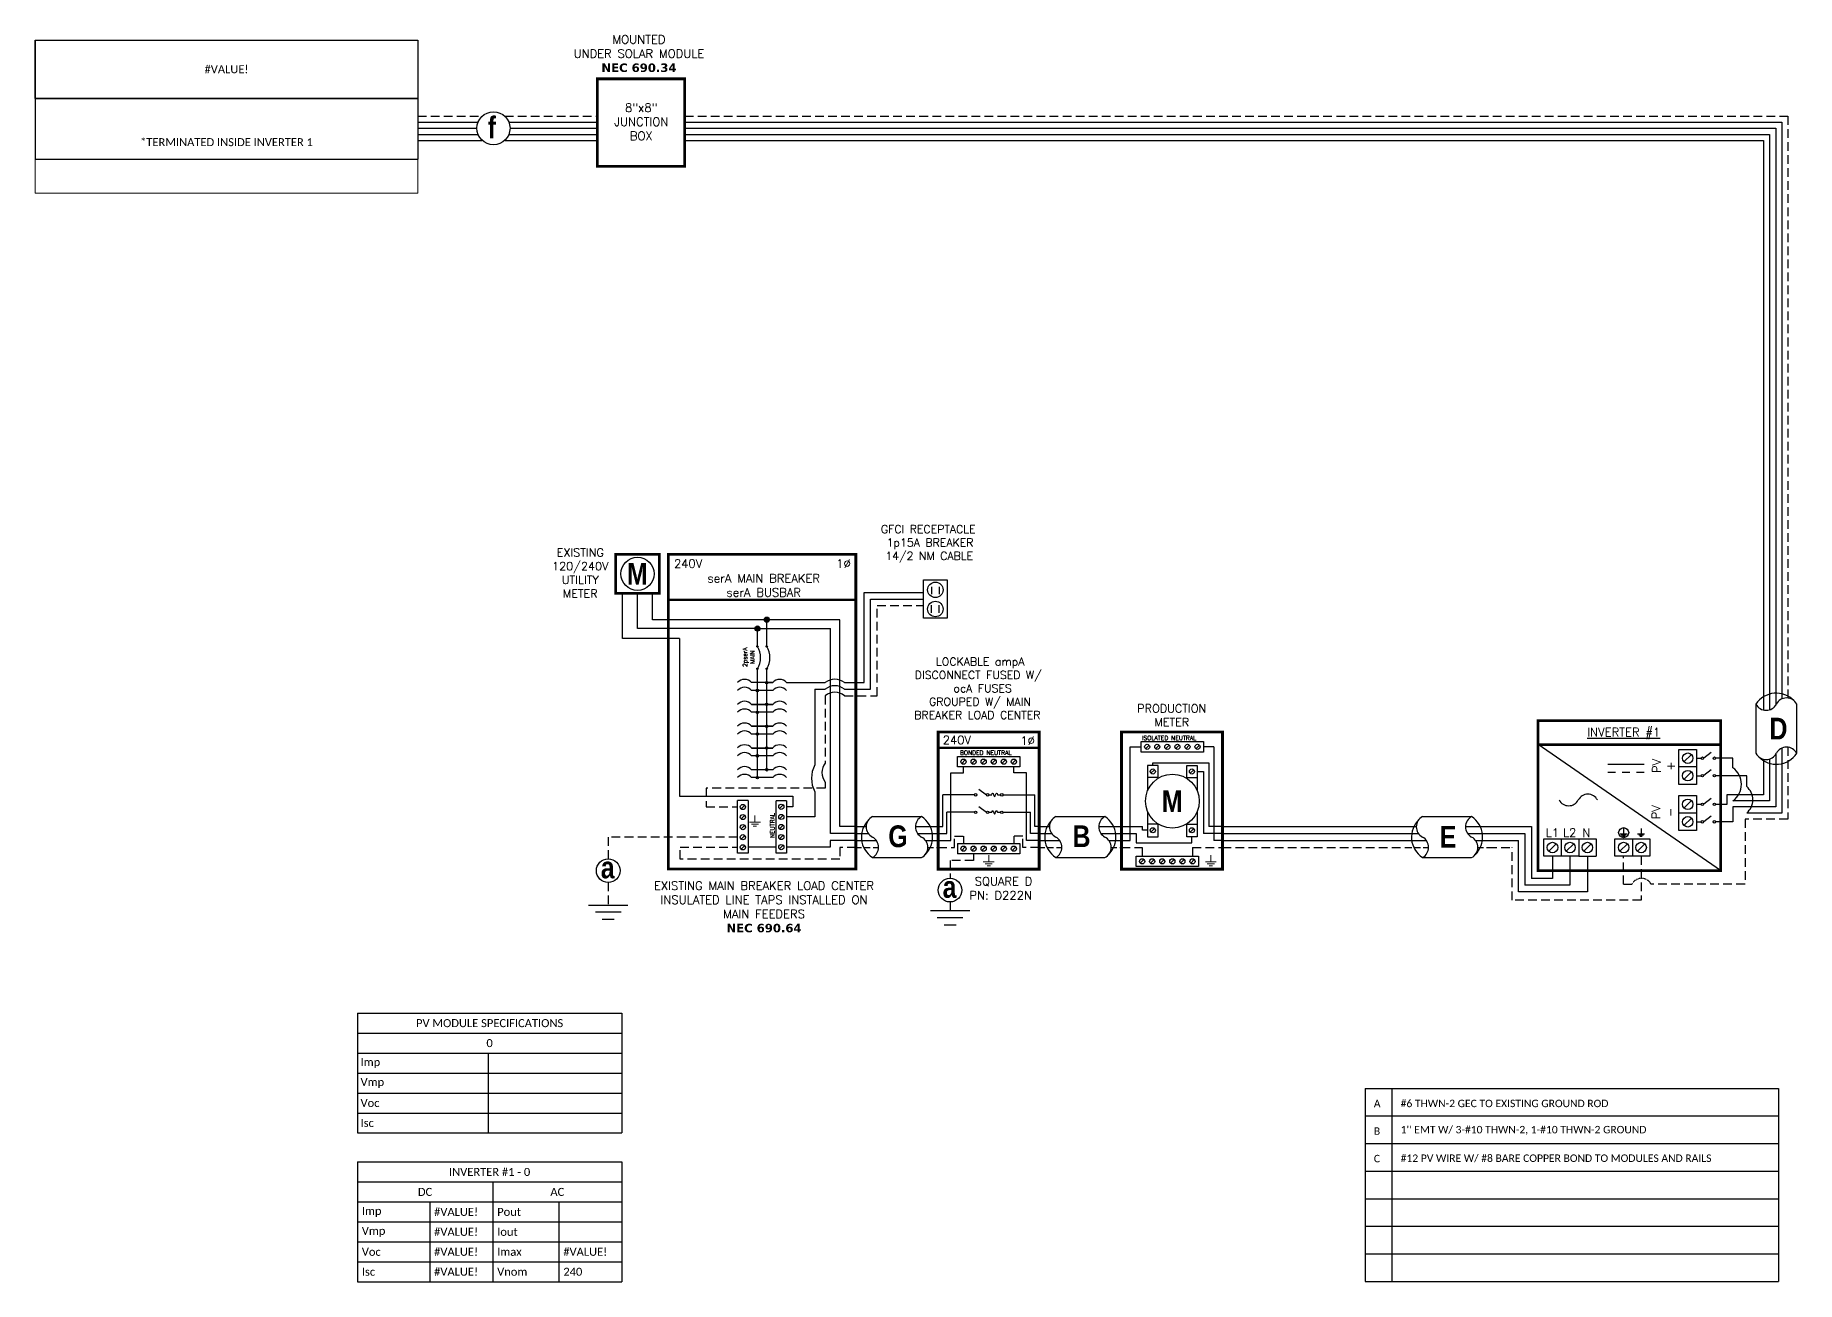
# Model space of a CAD drawing. Header units: feet. Extents: x 6185 to 6945, y 16037 to 16575.
import ezdxf

# ---------------------------------------------------------------- set-up
doc = ezdxf.new("R2010")
doc.units = ezdxf.units.FT
doc.header["$MEASUREMENT"] = 0
doc.linetypes.add('HIDDEN', pattern=[0.375, 0.25, -0.125])
doc.layers.add('TEXT', color=7, linetype='Continuous')
doc.styles.add('ONE LINE TXT', font='techb___.ttf')
doc.styles.get("Standard").update_dxf_attribs({"font": 'simplex.shx'})

# ---------------------------------------------------------------- blocks, each defined once
blk = doc.blocks.new('*T12')
at = {"color": 0, "lineweight": -2, "transparency": 16777216}
for p, q in [((0, 0), (165.11, 0)), ((0, 0), (0, -51.42)), ((165.11, 0), (165.11, -51.42)), ((0, -25.14), (165.11, -25.14)), ((0, -51.42), (165.11, -51.42))]:
    blk.add_line(p, q, dxfattribs=at)
at = {"layer": 'Defpoints', "color": 8, "linetype": 'ByBlock', "lineweight": 0, "transparency": 16777216}
for p, q in [((0, -51.42), (0, -66.05)), ((165.11, -51.42), (165.11, -66.05)), ((0, -66.05), (165.11, -66.05))]:
    blk.add_line(p, q, dxfattribs=at)
at = {"color": 0, "linetype": 'Continuous', "transparency": 16777216, "char_height": 3.4544, "width": 155.095, "attachment_point": 5}
for s, insert in [('{\\fCalibri|b0|i0|c0;#VALUE!', (82.56, -12.57)), ('{\\fCalibri|b0|i0|c0;^J^J*TERMINATED INSIDE INVERTER 1', (82.56, -38.28))]:
    blk.add_mtext(s, dxfattribs=dict(at, insert=insert))
blk = doc.blocks.new('8x8box')
at = {"lineweight": 50, "const_width": 1.19}
blk.add_lwpolyline([(37.78, 0), (0, 0), (0, 37.78), (37.78, 37.78)], close=True, dxfattribs=at)
at = {"color": 1, "char_height": 3.6576, "attachment_point": 5}
for s, width, insert in [(' \\PMOUNTED \\PUNDER SOLAR MODULE\\P{\\fVerdana|b1|i0|c0|p34;NEC 690.34}', 73.0127, (18.01, 51.7)), ('8"x8"  JUNCTION BOX ', 0.4767, (19.03, 19.26))]:
    blk.add_mtext_dynamic_manual_height_columns(s, width=width, gutter_width=7.17, heights=[0], dxfattribs=dict(at, insert=insert))
blk = doc.blocks.new('*U13')
at = {"color": 7}
for p, q in [((-35.53, 9), (-31.05, 9)), ((-9.81, 9), (0, 9))]:
    blk.add_line(p, q, dxfattribs=at)
at = {"color": 7, "linetype": 'Continuous'}
for p, q in [((-7.14, 13.31), (-28.39, 13.31)), ((-28.39, -4.31), (-7.14, -4.31))]:
    blk.add_line(p, q, dxfattribs=at)
at = {"color": 10}
for p, q in [((-35.53, 6), (-30.11, 6)), ((-8.87, 6), (0, 6))]:
    blk.add_line(p, q, dxfattribs=at)
at = {"color": 253}
for p, q in [((-35.53, 3), (-26.66, 3)), ((-5.41, 3), (0, 3))]:
    blk.add_line(p, q, dxfattribs=at)
at = {"color": 92, "linetype": 'HIDDEN', "ltscale": 10}
for p, q in [((-4.48, 0), (0, 0)), ((-35.53, 0), (-25.72, 0))]:
    blk.add_line(p, q, dxfattribs=at)
at = {"color": 7, "linetype": 'Continuous'}
for centre, start, end in [((-22.54, 4.5), 133.97324, 236.42648), ((-12.99, 4.5), 313.97324, 56.42648)]:
    blk.add_arc(centre, 10.58, start, end, dxfattribs=at)
at = {"linetype": 'Continuous'}
for centre, start, end in [((-26.08, 8.91), 117.66392, 242.33608), ((-4.83, 8.91), 117.66392, 242.33608), ((-30.7, 0.09), 297.66392, 62.33608), ((-9.45, 0.09), 297.66392, 62.33608)]:
    blk.add_arc(centre, 4.98, start, end, dxfattribs=at)
blk = doc.blocks.new('*U25')
at = {"color": 7}
blk.add_line((-79.14, 9), (0, 9), dxfattribs=at)
at = {"color": 10}
blk.add_line((-79.14, 6), (0, 6), dxfattribs=at)
at = {"color": 253}
blk.add_line((-79.14, 3), (0, 3), dxfattribs=at)
at = {"color": 92, "linetype": 'HIDDEN', "ltscale": 15}
blk.add_line((-79.14, 0), (0, 0), dxfattribs=at)
blk = doc.blocks.new('fusedDisconnect')
at = {"lineweight": 50}
blk.add_line((-43.61, 43.06), (0, 43.06), dxfattribs=at)
at = {"color": 1, "linetype": 'Continuous'}
for p, q in [((-35.27, 34.78), (-35.27, 39.32)), ((-35.27, 39.32), (-8.32, 39.32)), ((-8.32, 39.32), (-8.32, 34.78)), ((-8.32, 34.78), (-35.27, 34.78)), ((-26.07, 25.18), (-22.81, 22.74)), ((-26.07, 17.65), (-22.81, 15.2)), ((-21.73, 22.73), (-20.49, 22.73)), ((-17.94, 22.73), (-16.7, 22.73)), ((-21.73, 15.2), (-20.49, 15.2)), ((-17.94, 15.2), (-16.7, 15.2)), ((-35.27, 1.76), (-8.32, 1.76)), ((-35.27, 1.76), (-35.27, -2.78)), ((-8.32, 1.76), (-8.32, -2.78)), ((-8.32, -2.78), (-35.27, -2.78))]:
    blk.add_line(p, q, dxfattribs=at)
at = {"color": 253, "linetype": 'Continuous'}
for p, q in [((-38.16, 3), (-38.16, 32.17)), ((-38.16, 32.17), (-32.67, 32.17)), ((-32.67, 32.17), (-32.67, 34.78)), ((-10.92, 32.17), (-10.92, 34.78)), ((-5.43, 32.17), (-10.92, 32.17)), ((-5.43, 3), (-5.43, 32.17)), ((-43.61, 3), (-38.16, 3)), ((0, 3), (-5.43, 3))]:
    blk.add_line(p, q, dxfattribs=at)
at = {"color": 4, "linetype": 'Continuous'}
for p, q in [((-31.89, 37.83), (-33.46, 36.26)), ((-27.53, 37.83), (-29.11, 36.26)), ((-23.18, 37.83), (-24.76, 36.26)), ((-18.83, 37.83), (-20.41, 36.26)), ((-14.48, 37.83), (-16.06, 36.26)), ((-10.13, 37.83), (-11.7, 36.26)), ((-31.89, 0.28), (-33.46, -1.3)), ((-27.53, 0.28), (-29.11, -1.3)), ((-23.18, 0.28), (-24.76, -1.3)), ((-18.83, 0.28), (-20.41, -1.3)), ((-14.48, 0.28), (-16.06, -1.3)), ((-10.13, 0.28), (-11.7, -1.3))]:
    blk.add_line(p, q, dxfattribs=at)
at = {"color": 7, "linetype": 'Continuous'}
for p, q in [((-27.97, 22.73), (-41.66, 22.73)), ((-41.66, 9), (-41.66, 22.73)), ((-15.62, 22.73), (-1.93, 22.73)), ((-1.93, 9), (-1.93, 22.73))]:
    blk.add_line(p, q, dxfattribs=at)
at = {"color": 7}
for p, q in [((-43.61, 9), (-41.66, 9)), ((0, 9), (-1.93, 9))]:
    blk.add_line(p, q, dxfattribs=at)
at = {"color": 10, "linetype": 'Continuous'}
for p, q in [((-27.97, 15.2), (-39.8, 15.2)), ((-39.8, 6), (-39.8, 15.2)), ((-15.62, 15.2), (-3.79, 15.19)), ((-3.79, 6), (-3.79, 15.2)), ((-43.61, 6), (-39.8, 6)), ((0, 6), (-3.79, 6))]:
    blk.add_line(p, q, dxfattribs=at)
at = {"color": 92, "linetype": 'HIDDEN', "ltscale": 15}
for p, q in [((-43.61, 0), (-36.58, 0)), ((-36.58, 0), (-36.58, 4.9)), ((-36.58, 4.9), (-32.67, 4.9)), ((-32.67, 4.9), (-32.67, 1.76)), ((-7.01, 4.9), (-10.92, 4.9)), ((-10.92, 4.9), (-10.92, 1.76)), ((-7.01, 0), (-7.01, 4.9)), ((0, 0), (-7.01, 0)), ((-28.32, -5.55), (-38.48, -5.55)), ((-38.48, -5.55), (-38.48, -13.28)), ((-28.32, -2.78), (-28.32, -5.55)), ((-38.48, -23.51), (-38.48, -27.17))]:
    blk.add_line(p, q, dxfattribs=at)
at = {"lineweight": 50, "const_width": 1.19}
blk.add_lwpolyline([(-43.61, -9.34), (-43.61, 49.84), (0, 49.84), (0, -9.34)], close=True, dxfattribs=at)
at = {"color": 92, "linetype": 'Continuous', "lineweight": 5, "ltscale": 0.05, "flags": 128}
for points in [[(-24.14, -6.17), (-19.45, -6.17)], [(-20.27, -7.03), (-23.32, -7.03)], [(-21.8, -3.32), (-21.8, -6.17)], [(-21.08, -7.9), (-22.51, -7.9)]]:
    blk.add_lwpolyline(points, dxfattribs=at)
at = {"color": 92, "linetype": 'Continuous', "ltscale": 4, "flags": 128}
for points in [[(-46.96, -27.17), (-30, -27.17)], [(-32.93, -30.31), (-44.02, -30.31)], [(-35.87, -33.46), (-41.08, -33.46)]]:
    blk.add_lwpolyline(points, dxfattribs=at)
at = {"color": 4, "linetype": 'Continuous'}
for centre in [(-32.67, 37.05), (-28.32, 37.05), (-23.97, 37.05), (-19.62, 37.05), (-15.27, 37.05), (-10.92, 37.05), (-32.67, -0.51), (-28.32, -0.51), (-23.97, -0.51), (-19.62, -0.51), (-15.27, -0.51), (-10.92, -0.51)]:
    blk.add_circle(centre, 1.11, dxfattribs=at)
at = {"color": 1, "linetype": 'Continuous'}
for centre in [(-27.43, 22.73), (-22.27, 22.73), (-16.16, 22.73), (-27.43, 15.2), (-22.27, 15.2), (-16.16, 15.19)]:
    blk.add_circle(centre, 0.541, dxfattribs=at)
at = {"color": 7, "linetype": 'Continuous'}
blk.add_circle((-38.48, -18.39), 5.11, dxfattribs=at)
at = {"color": 1, "linetype": 'Continuous'}
for points in [[(-20.49, 22.73), (-20.12, 23.49), (-19.22, 21.97), (-18.39, 23.49), (-17.94, 22.73)], [(-20.49, 15.2), (-20.12, 15.96), (-19.22, 14.43), (-18.39, 15.96), (-17.94, 15.2)]]:
    blk.add_spline(points, degree=3, dxfattribs=at)
at = {"color": 4, "linetype": 'Continuous'}
blk.add_text('BONDED NEUTRAL', height=1.8743, dxfattribs=at).set_placement((-34.19, 39.97))
at = {"color": 1}
for s, width, gutter_width, heights, insert, char_height, attachment_point in [('\\A1;\\pi14.315;LOCKABLE ampA \\P\\pi5.1859;DISCONNECT FUSED W/ \\P\\pi21.882;ocA FUSES\\P\\pi11.355;GROUPED W/ MAIN \\P\\pi4.9392;BREAKER LOAD CENTER', 71.8931, 92.23, [38.55], (-58.88, 81.95), 3.4544, 1), ('240V', 0.1481, 0.75, [0], (-35.55, 46.4), 3.658, 5), ('1∅', 0.1481, 0.75, [0], (-4.98, 46.1), 3.658, 5), ('\\A1;\\pi7.3884,t25.676;SQUARE D\\P\\pi5.1241,t23.412;PN: D222N', 35.0816, 28.88, [13.54], (-35.24, -12.75), 3.6576, 1)]:
    blk.add_mtext_dynamic_manual_height_columns(s, width=width, gutter_width=gutter_width, heights=heights, dxfattribs=dict(at, insert=insert, char_height=char_height, attachment_point=attachment_point))
at = {"color": 1, "linetype": 'Continuous', "insert": (-41.67, -12.34), "char_height": 9.3833, "attachment_point": 1, "style": 'ONE LINE TXT'}
blk.add_mtext_dynamic_manual_height_columns('{\\W1;\\C256;a}', width=0.1385, gutter_width=2.13, heights=[0], dxfattribs=at)
blk = doc.blocks.new('*U19')
at = {"color": 7}
for p, q in [((-35.53, 9), (-31.05, 9)), ((-9.81, 9), (0, 9))]:
    blk.add_line(p, q, dxfattribs=at)
at = {"color": 7, "linetype": 'Continuous'}
for p, q in [((-7.14, 13.31), (-28.39, 13.31)), ((-28.39, -4.31), (-7.14, -4.31))]:
    blk.add_line(p, q, dxfattribs=at)
at = {"color": 10}
for p, q in [((-35.53, 6), (-30.11, 6)), ((-8.87, 6), (0, 6))]:
    blk.add_line(p, q, dxfattribs=at)
at = {"color": 253}
for p, q in [((-35.53, 3), (-26.66, 3)), ((-5.41, 3), (0, 3))]:
    blk.add_line(p, q, dxfattribs=at)
at = {"color": 92, "linetype": 'HIDDEN', "ltscale": 10}
for p, q in [((-4.48, 0), (0, 0)), ((-35.53, 0), (-25.72, 0))]:
    blk.add_line(p, q, dxfattribs=at)
at = {"color": 7, "linetype": 'Continuous'}
for centre, start, end in [((-22.54, 4.5), 133.97324, 236.42648), ((-12.99, 4.5), 313.97324, 56.42648)]:
    blk.add_arc(centre, 10.58, start, end, dxfattribs=at)
at = {"linetype": 'Continuous'}
for centre, start, end in [((-26.08, 8.91), 117.66392, 242.33608), ((-4.83, 8.91), 117.66392, 242.33608), ((-30.7, 0.09), 297.66392, 62.33608), ((-9.45, 0.09), 297.66392, 62.33608)]:
    blk.add_arc(centre, 4.98, start, end, dxfattribs=at)
blk = doc.blocks.new('*U20')
at = {"color": 7}
for name, p in [('fusedDisconnect', (0, 0)), ('*U19', (-43.61, 0))]:
    blk.add_blockref(name, p, dxfattribs=at)
blk = doc.blocks.new('productionMeter')
at = {"color": 1, "linetype": 'Continuous'}
for p, q in [((-35.13, 41.18), (-35.13, 45.72)), ((-35.13, 45.72), (-8.18, 45.72)), ((-8.18, 45.72), (-8.18, 41.18)), ((-8.18, 41.18), (-35.13, 41.18)), ((-32.38, 35.4), (-32.38, 24.5)), ((-27.84, 35.4), (-32.38, 35.4)), ((-27.84, 29.86), (-27.84, 35.4)), ((-15.47, 29.86), (-15.47, 35.4)), ((-15.47, 35.4), (-10.93, 35.4)), ((-10.93, 35.4), (-10.93, 24.5)), ((-27.84, 30.21), (-32.38, 30.21)), ((-15.47, 30.21), (-10.93, 30.21)), ((-32.38, 15.55), (-32.38, 4.64)), ((-10.93, 15.55), (-10.93, 4.64)), ((-27.84, 10.04), (-32.38, 10.04)), ((-27.84, 4.64), (-27.84, 10.18)), ((-15.47, 4.64), (-15.47, 10.18)), ((-15.47, 10.04), (-10.93, 10.04)), ((-32.38, 4.64), (-27.84, 4.64)), ((-10.93, 4.64), (-15.47, 4.64)), ((-37.32, -8.24), (-37.32, -3.7)), ((-37.32, -3.7), (-10.37, -3.7)), ((-10.37, -3.7), (-10.37, -8.24)), ((-10.37, -8.24), (-37.32, -8.24))]:
    blk.add_line(p, q, dxfattribs=at)
at = {"color": 253, "linetype": 'Continuous'}
for p, q in [((-39.9, 3), (-39.9, 43.45)), ((-39.9, 43.45), (-35.13, 43.45)), ((-3.71, 43.45), (-8.18, 43.45)), ((-3.71, 43.45), (-3.71, 3)), ((-43.61, 3), (-39.9, 3)), ((0, 3), (-3.71, 3))]:
    blk.add_line(p, q, dxfattribs=at)
at = {"color": 4, "linetype": 'Continuous'}
for p, q in [((-31.74, 44.23), (-33.32, 42.66)), ((-27.39, 44.23), (-28.97, 42.66)), ((-23.04, 44.23), (-24.62, 42.66)), ((-18.69, 44.23), (-20.26, 42.66)), ((-14.34, 44.23), (-15.91, 42.66)), ((-9.99, 44.23), (-11.56, 42.66)), ((-29.33, 33.59), (-30.9, 32.02)), ((-12.41, 33.59), (-13.98, 32.02)), ((-29.33, 8.23), (-30.9, 6.66)), ((-12.41, 8.23), (-13.98, 6.66)), ((-33.93, -5.19), (-35.51, -6.76)), ((-29.58, -5.19), (-31.15, -6.76)), ((-25.23, -5.19), (-26.8, -6.76)), ((-20.88, -5.19), (-22.45, -6.76)), ((-16.53, -5.19), (-18.1, -6.76)), ((-12.18, -5.19), (-13.75, -6.76))]:
    blk.add_line(p, q, dxfattribs=at)
at = {"color": 7}
for p, q in [((-30.11, 35.4), (-30.11, 36.59)), ((-30.11, 36.59), (-5.98, 36.59)), ((-5.98, 36.59), (-5.98, 9)), ((-43.61, 9), (-34.54, 9)), ((-34.54, 7.44), (-34.54, 9)), ((0, 9), (-5.98, 9)), ((-32.38, 7.44), (-34.54, 7.44))]:
    blk.add_line(p, q, dxfattribs=at)
at = {"color": 10, "linetype": 'Continuous'}
for p, q in [((-10.93, 32.81), (-8.25, 32.81)), ((-8.25, 32.81), (-8.25, 6)), ((-43.61, 6), (-37.24, 6)), ((-37.24, 6), (-37.24, 2.05)), ((-37.24, 2.05), (-13.2, 2.05)), ((-13.2, 2.05), (-13.2, 4.64)), ((0, 6), (-8.25, 6))]:
    blk.add_line(p, q, dxfattribs=at)
at = {"color": 92, "linetype": 'HIDDEN', "ltscale": 15}
for p, q in [((-43.61, 0), (-34.72, 0)), ((-12.97, 0), (-12.97, -3.7)), ((-12.97, 0), (0, 0)), ((-34.72, 0), (-34.72, -3.7))]:
    blk.add_line(p, q, dxfattribs=at)
at = {"lineweight": 50, "const_width": 1.19}
blk.add_lwpolyline([(-43.61, -9.34), (-43.61, 49.84), (0, 49.84), (0, -9.34)], close=True, dxfattribs=at)
at = {"color": 92, "linetype": 'Continuous', "lineweight": 5, "ltscale": 0.05, "flags": 128}
for points in [[(-2.7, -6.18), (-7.38, -6.18)], [(-6.57, -7.05), (-3.51, -7.05)], [(-5.04, -3.33), (-5.04, -6.18)], [(-5.76, -7.91), (-4.32, -7.91)]]:
    blk.add_lwpolyline(points, dxfattribs=at)
at = {"color": 4, "linetype": 'Continuous'}
for centre in [(-32.53, 43.45), (-28.18, 43.45), (-23.83, 43.45), (-19.48, 43.45), (-15.13, 43.45), (-10.78, 43.45), (-30.11, 32.81), (-13.2, 32.81), (-30.11, 7.44), (-13.2, 7.44), (-34.72, -5.97), (-30.37, -5.97), (-26.02, -5.97), (-21.67, -5.97), (-17.32, -5.97), (-12.97, -5.97)]:
    blk.add_circle(centre, 1.11, dxfattribs=at)
at = {"linetype": 'Continuous'}
blk.add_circle((-21.65, 20.02), 11.62, dxfattribs=at)
at = {"color": 4, "linetype": 'Continuous'}
blk.add_text('ISOLATED NEUTRAL', height=1.8743, dxfattribs=at).set_placement((-34.77, 46.37))
at = {"color": 253, "linetype": 'Continuous', "style": 'ONE LINE TXT'}
blk.add_text('M', height=9.38, dxfattribs=at).set_placement((-26.21, 15.31))
at = {"color": 1, "insert": (-21.93, 57.08), "char_height": 3.5433, "attachment_point": 5}
blk.add_mtext_dynamic_manual_height_columns('PRODUCTION METER', width=1.3203, gutter_width=7.17, heights=[0], dxfattribs=at)
blk = doc.blocks.new('*U17')
at = {"color": 7}
blk.add_blockref('productionMeter', (0, 0), dxfattribs=at)
blk = doc.blocks.new('lineTapPanel')
at = {"linetype": 'Continuous'}
h = blk.add_hatch(color=254, dxfattribs=at)
h.dxf.hatch_style = 1
edge = h.paths.add_edge_path()
edge.add_arc((-38.44, 98.34), 1.11, 0, 360)
h = blk.add_hatch(color=254, dxfattribs=at)
h.dxf.hatch_style = 1
edge = h.paths.add_edge_path()
edge.add_arc((-42.47, 94.51), 1.11, 0, 360)
h = blk.add_hatch(color=1, dxfattribs=at)
h.dxf.hatch_style = 1
edge = h.paths.add_edge_path()
edge.add_arc((-42.47, 86.8), 0.291, 0, 360)
h = blk.add_hatch(color=1, dxfattribs=at)
h.dxf.hatch_style = 1
edge = h.paths.add_edge_path()
edge.add_arc((-38.44, 86.8), 0.291, 0, 360)
h = blk.add_hatch(color=1, dxfattribs=at)
h.dxf.hatch_style = 1
edge = h.paths.add_edge_path()
edge.add_arc((-42.47, 77.16), 0.291, 0, 360)
h = blk.add_hatch(color=1, dxfattribs=at)
h.dxf.hatch_style = 1
edge = h.paths.add_edge_path()
edge.add_arc((-38.44, 77.16), 0.291, 0, 360)
h = blk.add_hatch(color=1, dxfattribs=at)
h.dxf.hatch_style = 1
edge = h.paths.add_edge_path()
edge.add_arc((-38.44, 71.16), 0.528, 0, 360)
h = blk.add_hatch(color=1, dxfattribs=at)
h.dxf.hatch_style = 1
edge = h.paths.add_edge_path()
edge.add_arc((-42.47, 67.78), 0.528, 0, 360)
h = blk.add_hatch(color=1, dxfattribs=at)
h.dxf.hatch_style = 1
edge = h.paths.add_edge_path()
edge.add_arc((-38.44, 61.76), 0.528, 0, 360)
h = blk.add_hatch(color=1, dxfattribs=at)
h.dxf.hatch_style = 1
edge = h.paths.add_edge_path()
edge.add_arc((-42.47, 58.38), 0.528, 0, 360)
h = blk.add_hatch(color=1, dxfattribs=at)
h.dxf.hatch_style = 1
edge = h.paths.add_edge_path()
edge.add_arc((-42.47, 48.98), 0.528, 0, 360)
h = blk.add_hatch(color=1, dxfattribs=at)
h.dxf.hatch_style = 1
edge = h.paths.add_edge_path()
edge.add_arc((-38.44, 52.36), 0.528, 0, 360)
h = blk.add_hatch(color=1, dxfattribs=at)
h.dxf.hatch_style = 1
edge = h.paths.add_edge_path()
edge.add_arc((-42.47, 39.58), 0.528, 0, 360)
h = blk.add_hatch(color=1, dxfattribs=at)
h.dxf.hatch_style = 1
edge = h.paths.add_edge_path()
edge.add_arc((-38.44, 42.95), 0.528, 0, 360)
h = blk.add_hatch(color=1, dxfattribs=at)
h.dxf.hatch_style = 1
edge = h.paths.add_edge_path()
edge.add_arc((-42.47, 30.17), 0.528, 0, 360)
h = blk.add_hatch(color=1, dxfattribs=at)
h.dxf.hatch_style = 1
edge = h.paths.add_edge_path()
edge.add_arc((-38.44, 33.55), 0.528, 0, 360)
at = {"color": 155, "true_color": 0x647190}
blk.add_line((-80.92, 126.59), (0, 126.59), dxfattribs=at)
at = {"color": 253, "linetype": 'Continuous'}
for p, q in [((-100.73, 90.2), (-100.73, 109.7)), ((-76.04, 90.2), (-100.73, 90.2)), ((-76.04, 90.2), (-76.04, 22.16)), ((-76.04, 22.16), (-27.25, 22.16)), ((-27.25, 17.57), (-29.89, 17.57)), ((-27.25, 22.16), (-27.25, 17.57)), ((-11.01, 0.16), (-29.89, 0.16)), ((0, 3), (-11.01, 3)), ((-11.01, 3), (-11.01, 0.16))]:
    blk.add_line(p, q, dxfattribs=at)
at = {"color": 10, "linetype": 'Continuous'}
for p, q in [((-94.24, 94.51), (-94.24, 109.7)), ((-43.58, 94.51), (-94.24, 94.51)), ((-42.47, 87.09), (-42.47, 93.4)), ((-41.36, 94.51), (-10.98, 94.51)), ((-10.98, 6), (-10.98, 94.51)), ((-42.47, 30.17), (-42.47, 76.87)), ((-35.88, 67.78), (-45.04, 67.78)), ((-35.88, 58.38), (-45.04, 58.38)), ((-35.88, 48.98), (-45.04, 48.98)), ((-35.88, 39.58), (-45.04, 39.58)), ((-35.88, 30.17), (-45.04, 30.17)), ((0, 6), (-10.98, 6))]:
    blk.add_line(p, q, dxfattribs=at)
at = {"color": 7, "linetype": 'Continuous'}
for p, q in [((-87.75, 98.34), (-87.75, 109.7)), ((-39.56, 98.34), (-87.75, 98.34)), ((-38.44, 87.09), (-38.44, 97.23)), ((-6.96, 9), (-6.96, 98.34)), ((-38.44, 61.76), (-38.44, 76.87)), ((-35.88, 71.16), (-45.04, 71.16)), ((-38.44, 71.16), (-35.88, 71.16)), ((-45.04, 61.76), (-35.88, 61.76)), ((-35.88, 61.76), (-45.04, 61.76)), ((-38.44, 52.36), (-38.44, 61.76)), ((-45.04, 52.36), (-35.88, 52.36)), ((-35.88, 52.36), (-45.04, 52.36)), ((-38.44, 42.95), (-38.44, 52.36)), ((-45.04, 42.95), (-35.88, 42.95)), ((-35.88, 42.95), (-45.04, 42.95)), ((-38.44, 33.55), (-38.44, 42.95)), ((-35.88, 33.55), (-45.04, 33.55))]:
    blk.add_line(p, q, dxfattribs=at)
at = {"lineweight": 50}
blk.add_line((-80.92, 106.95), (0, 106.95), dxfattribs=at)
at = {"color": 7}
for p, q in [((-6.96, 98.34), (-37.33, 98.34)), ((0, 9), (-6.96, 9))]:
    blk.add_line(p, q, dxfattribs=at)
at = {"color": 1, "linetype": 'Continuous'}
for p, q in [((-51.03, -2.51), (-51.03, 20.23)), ((-46.49, 20.23), (-51.03, 20.23)), ((-46.49, 20.23), (-46.49, -2.51)), ((-34.43, -2.43), (-34.43, 20.16)), ((-29.89, 20.16), (-34.43, 20.16)), ((-29.89, 20.16), (-29.89, -2.43)), ((-46.49, -2.51), (-51.03, -2.51)), ((-29.89, -2.43), (-34.43, -2.43))]:
    blk.add_line(p, q, dxfattribs=at)
at = {"color": 4, "linetype": 'Continuous'}
for p, q in [((-47.97, 18.28), (-49.55, 16.71)), ((-31.37, 18.35), (-32.94, 16.78)), ((-47.97, 13.93), (-49.55, 12.36)), ((-47.97, 9.58), (-49.55, 8.01)), ((-31.37, 14), (-32.94, 12.43)), ((-31.37, 9.65), (-32.94, 8.08)), ((-47.97, 5.23), (-49.55, 3.66)), ((-47.97, 0.88), (-49.55, -0.69)), ((-31.37, 5.3), (-32.94, 3.73)), ((-31.37, 0.95), (-32.94, -0.62))]:
    blk.add_line(p, q, dxfattribs=at)
at = {"color": 92, "linetype": 'HIDDEN', "ltscale": 15}
for p, q in [((-51.03, 4.44), (-106.89, 4.44)), ((-106.89, 4.44), (-106.89, -4.87)), ((-75.84, -4.96), (-75.84, 0.09)), ((-75.84, 0.09), (-51.03, 0.09)), ((0, 0), (-6.96, 0)), ((-6.96, -4.96), (-75.84, -4.96)), ((-6.96, 0), (-6.96, -4.96)), ((-106.89, -15.1), (-106.89, -24.84))]:
    blk.add_line(p, q, dxfattribs=at)
at = {"color": 92, "linetype": 'Continuous', "ltscale": 15}
blk.add_line((-34.43, 0.09), (-46.49, 0.09), dxfattribs=at)
at = {"lineweight": 50, "const_width": 1.19}
for points in [[(-103.67, 109.7), (-103.67, 126.59), (-84.82, 126.59), (-84.82, 109.7)], [(-80.92, -9.3), (-80.92, 126.59), (0, 126.59), (0, -9.3)]]:
    blk.add_lwpolyline(points, close=True, dxfattribs=at)
at = {"color": 92, "linetype": 'Continuous', "lineweight": 5, "ltscale": 0.05, "flags": 128}
for points in [[(-45.88, 10.97), (-41.2, 10.97)], [(-42.01, 10.1), (-45.07, 10.1)], [(-42.82, 9.23), (-44.25, 9.23)], [(-43.54, 13.81), (-43.54, 10.97)]]:
    blk.add_lwpolyline(points, dxfattribs=at)
at = {"color": 92, "linetype": 'Continuous', "ltscale": 4, "flags": 128}
for points in [[(-115.37, -24.84), (-98.41, -24.84)], [(-101.35, -27.98), (-112.43, -27.98)], [(-104.29, -31.12), (-109.49, -31.12)]]:
    blk.add_lwpolyline(points, dxfattribs=at)
at = {"linetype": 'Continuous'}
blk.add_circle((-94.24, 118.15), 7.15, dxfattribs=at)
at = {"color": 7, "linetype": 'Continuous'}
for centre, radius in [((-38.44, 98.34), 1.11), ((-38.44, 98.34), 1.11), ((-42.47, 94.51), 1.11), ((-106.89, -9.99), 5.11)]:
    blk.add_circle(centre, radius, dxfattribs=at)
at = {"color": 1, "linetype": 'Continuous'}
for centre, radius in [((-42.47, 86.8), 0.291), ((-38.44, 86.8), 0.291), ((-42.47, 77.16), 0.291), ((-38.44, 77.16), 0.291), ((-38.44, 71.16), 0.528), ((-42.47, 67.78), 0.528), ((-38.44, 61.76), 0.528), ((-42.47, 58.38), 0.528), ((-42.47, 48.98), 0.528), ((-38.44, 52.36), 0.528), ((-42.47, 39.58), 0.528), ((-38.44, 42.95), 0.528), ((-42.47, 30.17), 0.528), ((-38.44, 33.55), 0.528)]:
    blk.add_circle(centre, radius, dxfattribs=at)
at = {"color": 4, "linetype": 'Continuous'}
for centre in [(-48.76, 17.49), (-32.16, 17.57), (-48.76, 13.14), (-48.76, 8.79), (-32.16, 13.21), (-32.16, 8.86), (-48.76, 4.44), (-48.76, 0.09), (-32.16, 4.51), (-32.16, 0.16)]:
    blk.add_circle(centre, 1.11, dxfattribs=at)
at = {"color": 1, "linetype": 'Continuous'}
for centre, radius, start, end in [((-50.14, 81.98), 9.06, 327.87082, 32.12918), ((-46.11, 81.98), 9.06, 327.87082, 32.12918), ((-48.03, 68.62), 3.93, 40.3392, 139.6608), ((-48.03, 65.24), 3.93, 40.3392, 139.6608), ((-32.88, 68.62), 3.93, 40.3392, 139.6608), ((-32.88, 65.24), 3.93, 40.3392, 139.6608), ((-48.03, 59.21), 3.93, 40.3392, 139.6608), ((-32.88, 59.21), 3.93, 40.3392, 139.6608), ((-48.03, 55.84), 3.93, 40.3392, 139.6608), ((-48.03, 49.81), 3.93, 40.3392, 139.6608), ((-32.88, 55.84), 3.93, 40.3392, 139.6608), ((-32.88, 49.81), 3.93, 40.3392, 139.6608), ((-48.03, 46.43), 3.93, 40.3392, 139.6608), ((-32.88, 46.43), 3.93, 40.3392, 139.6608), ((-48.03, 40.41), 3.93, 40.3392, 139.6608), ((-48.03, 37.03), 3.93, 40.3392, 139.6608), ((-32.88, 40.41), 3.93, 40.3392, 139.6608), ((-32.88, 37.03), 3.93, 40.3392, 139.6608), ((-48.03, 31.01), 3.93, 40.3392, 139.6608), ((-48.03, 27.63), 3.93, 40.3392, 139.6608), ((-32.88, 31.01), 3.93, 40.3392, 139.6608), ((-32.88, 27.63), 3.93, 40.3392, 139.6608)]:
    blk.add_arc(centre, radius, start, end, dxfattribs=at)
at = {"color": 253, "linetype": 'Continuous', "style": 'ONE LINE TXT'}
blk.add_text('M', height=9.38, dxfattribs=at).set_placement((-98.8, 113.43))
at = {"color": 4, "linetype": 'Continuous'}
blk.add_text('NEUTRAL', height=1.874, rotation=90, dxfattribs=at).set_placement((-35.08, 4.08))
at = {"color": 1, "attachment_point": 5}
for s, width, gutter_width, heights, insert, char_height in [('EXISTING\\P120/240V UTILITY METER', 0.0523, 7.17, [0], (-118.95, 118.48), 3.5433), ('240V', 0.1481, 0.75, [0], (-72.39, 122.54), 3.658), ('1∅', 0.1481, 0.75, [0], (-5.31, 122.54), 3.658), ('serA MAIN BREAKER\\PserA BUSBAR', 72.4998, 0.75, [0], (-39.75, 113.14), 3.6576), ('EXISTING MAIN BREAKER LOAD CENTER INSULATED LINE TAPS INSTALLED ON MAIN FEEDERS\\P{\\fVerdana|b1|i0|c0|p34;NEC 690.64}', 98.9176, 7.17, [106.42], (-39.63, -25.66), 3.6576)]:
    blk.add_mtext_dynamic_manual_height_columns(s, width=width, gutter_width=gutter_width, heights=heights, dxfattribs=dict(at, insert=insert, char_height=char_height))
at = {"color": 4, "linetype": 'Continuous', "insert": (-46.25, 82.15), "char_height": 1.874, "attachment_point": 5, "rotation": 90}
blk.add_mtext_dynamic_manual_height_columns('2pserA\\PMAIN', width=0.1481, gutter_width=0.75, heights=[0], dxfattribs=at)
at = {"color": 1, "linetype": 'Continuous', "insert": (-110.08, -3.93), "char_height": 9.3833, "attachment_point": 1, "style": 'ONE LINE TXT'}
blk.add_mtext_dynamic_manual_height_columns('{\\W1;\\C256;a}', width=0.1385, gutter_width=2.13, heights=[0], dxfattribs=at)
blk = doc.blocks.new('*U21')
at = {"color": 7}
blk.add_blockref('lineTapPanel', (0, 0), dxfattribs=at)
blk = doc.blocks.new('*T22')
at = {"color": 0, "lineweight": -2, "transparency": 16777216}
for p, q in [((0, 0), (114.19, 0)), ((0, 0), (0, -51.7)), ((114.19, 0), (114.19, -51.7)), ((0, -8.62), (114.19, -8.62)), ((58.43, -8.62), (58.43, -51.7)), ((0, -17.23), (114.19, -17.23)), ((31.22, -17.23), (31.22, -51.7)), ((86.98, -17.23), (86.98, -51.7)), ((0, -25.85), (114.19, -25.85)), ((0, -34.47), (114.19, -34.47)), ((0, -43.08), (114.19, -43.08)), ((0, -51.7), (114.19, -51.7))]:
    blk.add_line(p, q, dxfattribs=at)
at = {"color": 0, "linetype": 'Continuous', "transparency": 16777216, "char_height": 3.4544}
for s, insert, width, attachment_point in [('{\\fCalibri|b0|i0|c0;INVERTER #1 - 0', (57.09, -4.31), 110.3293, 5), ('{\\fCalibri|b0|i0|c0;DC', (29.22, -12.93), 54.5755, 5), ('{\\fCalibri|b0|i0|c0;AC', (86.31, -12.93), 51.8976, 5), ('{\\fCalibri|b0|i0|c0;Imp', (1.93, -21.54), 27.3681, 4), ('{\\fCalibri|b0|i0|c0;#VALUE!', (33.15, -21.54), 23.3513, 4), ('{\\fCalibri|b0|i0|c0;Pout', (60.36, -21.54), 24.6902, 4), ('{\\fCalibri|b0|i0|c0;', (88.91, -21.54), 23.3513, 4), ('{\\fCalibri|b0|i0|c0;Vmp', (1.93, -30.16), 27.3681, 4), ('{\\fCalibri|b0|i0|c0;#VALUE!', (33.15, -30.16), 23.3513, 4), ('{\\fCalibri|b0|i0|c0;Iout', (60.36, -30.16), 24.6902, 4), ('{\\fCalibri|b0|i0|c0;', (88.91, -30.16), 23.3513, 4), ('{\\fCalibri|b0|i0|c0;Voc', (1.93, -38.78), 27.3681, 4), ('{\\fCalibri|b0|i0|c0;#VALUE!', (33.15, -38.78), 23.3513, 4), ('{\\fCalibri|b0|i0|c0;Imax', (60.36, -38.78), 24.6902, 4), ('{\\fCalibri|b0|i0|c0;#VALUE!', (88.91, -38.78), 23.3513, 4), ('{\\fCalibri|b0|i0|c0;#VALUE!', (33.15, -47.39), 23.3513, 4), ('{\\fCalibri|b0|i0|c0;240', (88.91, -47.39), 23.3513, 4), ('{\\fCalibri|b0|i0|c0;Isc', (1.93, -47.39), 27.3681, 4), ('{\\fCalibri|b0|i0|c0;Vnom', (60.36, -47.39), 24.6902, 4)]:
    blk.add_mtext(s, dxfattribs=dict(at, insert=insert, width=width, attachment_point=attachment_point))
blk = doc.blocks.new('*T23')
at = {"color": 0, "lineweight": -2, "transparency": 16777216}
for p, q in [((0, 0), (114.19, 0)), ((0, 0), (0, -51.69)), ((114.19, 0), (114.19, -51.69)), ((0, -8.62), (114.19, -8.62)), ((0, -17.23), (114.19, -17.23)), ((56.41, -17.23), (56.41, -51.69)), ((0, -25.85), (114.19, -25.85)), ((0, -34.46), (114.19, -34.46)), ((0, -43.08), (114.19, -43.08)), ((0, -51.69), (114.19, -51.69))]:
    blk.add_line(p, q, dxfattribs=at)
at = {"color": 0, "linetype": 'Continuous', "transparency": 16777216, "char_height": 3.4544}
for s, insert, width, attachment_point in [('{\\fCalibri|b0|i0|c0;PV MODULE SPECIFICATIONS', (57.09, -4.31), 111.433, 5), ('{\\fCalibri|b0|i0|c0;0', (57.09, -12.92), 111.433, 5), ('{\\fCalibri|b0|i0|c0;Imp', (1.38, -21.54), 53.6551, 4), ('{\\fCalibri|b0|i0|c0;', (57.78, -21.54), 55.0254, 4), ('{\\fCalibri|b0|i0|c0;Vmp', (1.38, -30.15), 53.6551, 4), ('{\\fCalibri|b0|i0|c0;', (57.78, -30.15), 55.0254, 4), ('{\\fCalibri|b0|i0|c0;Voc', (1.38, -38.77), 53.6551, 4), ('{\\fCalibri|b0|i0|c0;', (57.78, -38.77), 55.0254, 4), ('{\\fCalibri|b0|i0|c0;Isc', (1.38, -47.39), 53.6551, 4), ('{\\fCalibri|b0|i0|c0;', (57.78, -47.39), 55.0254, 4)]:
    blk.add_mtext(s, dxfattribs=dict(at, insert=insert, width=width, attachment_point=attachment_point))
blk = doc.blocks.new('*T24')
at = {"linetype": 'ByBlock', "lineweight": -2, "transparency": 16777216}
for p, q in [((0, 0), (178.52, 0)), ((0, 0), (0, -83.27)), ((11.58, 0), (11.58, -83.27)), ((178.52, 0), (178.52, -83.27)), ((0, -11.84), (178.52, -11.84)), ((0, -23.75), (178.52, -23.75)), ((0, -35.65), (178.52, -35.65)), ((0, -47.56), (178.52, -47.56)), ((0, -59.46), (178.52, -59.46)), ((0, -71.37), (178.52, -71.37)), ((0, -83.27), (178.52, -83.27))]:
    blk.add_line(p, q, dxfattribs=at)
at = {"color": 0, "linetype": 'Continuous', "transparency": 16777216, "char_height": 3.2119, "attachment_point": 7}
for s, insert, width in [('{\\fCalibri|b0|i0|c0;A', (3.78, -8.06), 4.025), ('{\\fCalibri|b0|i0|c0;#6 THWN-2 GEC TO EXISTING GROUND ROD', (15.36, -8.06), 159.3801), ('{\\fCalibri|b0|i0|c0;B', (3.78, -19.97), 4.025), ("{\\fCalibri|b0|i0|c0;1'' EMT W/ 3-#10 THWN-2, 1-#10 THWN-2 GROUND", (15.36, -19.97), 159.3801), ('{\\fCalibri|b0|i0|c0;C', (3.78, -31.87), 4.025), ('{\\fCalibri|b0|i0|c0;#12 PV WIRE W/ #8 BARE COPPER BOND TO MODULES AND RAILS', (15.36, -31.87), 159.3801), ('{\\fCalibri|b0|i0|c0;', (3.78, -43.78), 4.025), ('{\\fCalibri|b0|i0|c0;', (15.36, -43.78), 159.3801), ('{\\fCalibri|b0|i0|c0;', (3.78, -55.68), 4.025), ('{\\fCalibri|b0|i0|c0;', (15.36, -55.68), 159.3801), ('{\\fCalibri|b0|i0|c0;', (3.78, -67.59), 4.025), ('{\\fCalibri|b0|i0|c0;', (15.36, -67.59), 159.3801), ('{\\fCalibri|b0|i0|c0;', (3.78, -79.5), 4.025), ('{\\fCalibri|b0|i0|c0;', (15.36, -79.5), 159.3801)]:
    blk.add_mtext(s, dxfattribs=dict(at, insert=insert, width=width))
blk = doc.blocks.new('gfci1')
at = {"color": 7, "linetype": 'Continuous'}
for p, q in [((33.46, 0), (33.46, 38.87)), ((33.46, 38.87), (59.14, 38.87)), ((62.57, 41.42), (62.57, 38.21)), ((65.87, 41.42), (65.87, 38.21)), ((62.57, 30.17), (62.57, 33.39)), ((65.87, 30.17), (65.87, 33.39)), ((0, 0), (16.69, 0)), ((24.94, 0), (33.46, 0))]:
    blk.add_line(p, q, dxfattribs=at)
at = {"color": 253, "linetype": 'Continuous'}
for p, q in [((36.28, -2.82), (36.28, 36.06)), ((36.28, 36.06), (59.14, 36.06)), ((12.22, -2.82), (16.69, -2.82)), ((12.22, -2.82), (12.22, -35.5)), ((24.94, -2.82), (36.28, -2.82)), ((12.22, -47.07), (12.22, -57.95)), ((12.22, -57.95), (0, -57.95))]:
    blk.add_line(p, q, dxfattribs=at)
at = {"color": 7}
blk.add_line((16.69, -45.52), (16.69, -45.52), dxfattribs=at)
at = {"color": 7, "linetype": 'Continuous'}
blk.add_lwpolyline([(59.14, 44.31), (69.3, 44.31), (69.3, 27.81), (59.14, 27.81)], close=True, dxfattribs=at)
for centre in [(64.22, 40.06), (64.22, 31.78)]:
    blk.add_circle(centre, 3.33, dxfattribs=at)
blk.add_arc((20.81, -4.99), 6.47, 50.39049, 129.60951, dxfattribs=at)
at = {"color": 253, "linetype": 'Continuous'}
for centre, radius, start, end in [((20.81, -7.8), 6.47, 50.39049, 129.60951), ((22.72, -41.29), 11.99, 151.17036, 208.82964)]:
    blk.add_arc(centre, radius, start, end, dxfattribs=at)
at = {"layer": 'TEXT', "color": 92, "linetype": 'HIDDEN', "ltscale": 15}
for p, q in [((39.09, -5.63), (39.09, 33.24)), ((39.09, 33.24), (59.14, 33.24)), ((16.69, -5.63), (16.69, -34.69)), ((24.94, -5.63), (39.09, -5.63)), ((16.69, -45.52), (-34.69, -45.52)), ((-34.69, -45.52), (-34.69, -53.67)), ((16.69, -42.94), (16.69, -45.52)), ((-34.69, -53.67), (-21.14, -53.67))]:
    blk.add_line(p, q, dxfattribs=at)
at = {"layer": 'TEXT', "color": 92, "linetype": 'Continuous', "ltscale": 15}
for centre, start, end in [((20.81, -10.62), 50.39049, 129.60951), ((21.67, -38.81), 140.39049, 219.60951)]:
    blk.add_arc(centre, 6.47, start, end, dxfattribs=at)
at = {"layer": 'TEXT', "color": 1, "insert": (27.72, 67.97), "char_height": 3.4544, "attachment_point": 1}
blk.add_mtext_dynamic_manual_height_columns('\\A1;\\pi12.999;GFCI RECEPTACLE\\P\\pi15.467;1p15A BREAKER\\P\\pi14.891;14/2 NM CABLE', width=71.8931, gutter_width=92.23, heights=[24.13], dxfattribs=at)
blk = doc.blocks.new('string1')
at = {"color": 7, "linetype": 'Continuous'}
for p, q in [((-560.21, 269.3), (-533.99, 269.3)), ((-520.9, 269.3), (-482.74, 269.3)), ((-444.96, 269.3), (23.33, 269.3)), ((23.33, 269.3), (23.33, 20.94)), ((7.45, 0), (0, 0)), ((7.45, -4.11), (7.45, 0)), ((23.33, -0.31), (23.33, -18.41)), ((23.33, -18.41), (7.45, -18.41))]:
    blk.add_line(p, q, dxfattribs=at)
at = {"color": 253, "linetype": 'Continuous'}
for p, q in [((-560.21, 266.68), (-532.38, 266.68)), ((-522.69, 266.68), (-482.74, 266.68)), ((-444.96, 266.68), (20.71, 266.68)), ((20.71, 266.68), (20.71, 20.82)), ((20.71, -0.42), (20.71, -15.79)), ((4.87, -19.9), (0, -19.9)), ((20.71, -15.79), (4.87, -15.79)), ((4.87, -15.79), (4.87, -19.9))]:
    blk.add_line(p, q, dxfattribs=at)
at = {"linetype": 'Continuous'}
blk.add_arc((2.32, -11.26), 8.8, 305.65052, 54.34948, dxfattribs=at)

msp = doc.modelspace()

# ---------------------------------------------------------------- linework, layer by layer
at = {"color": 92, "linetype": 'HIDDEN', "ltscale": 15}
for p, q in [((6350.17, 16540.55), (6378, 16540.55)), ((6387.69, 16540.55), (6427.64, 16540.55)), ((6465.42, 16540.55), (6941.58, 16540.55)), ((6941.58, 16540.55), (6941.58, 16289.38)), ((6941.58, 16268.14), (6941.58, 16237.11)), ((6941.58, 16237.11), (6923.07, 16237.11)), ((6923.07, 16237.11), (6923.07, 16209.03)), ((6812.22, 16224.85), (6822.57, 16224.85)), ((6822.57, 16202.16), (6822.57, 16224.85)), ((6870.68, 16209.03), (6870.68, 16221.06)), ((6878.21, 16221.06), (6878.21, 16202.16)), ((6870.68, 16209.03), (6874.28, 16209.03)), ((6923.07, 16209.03), (6882.52, 16209.03)), ((6878.21, 16202.16), (6822.57, 16202.16))]:
    msp.add_line(p, q, dxfattribs=at)
at = {"color": 7, "linetype": 'Continuous'}
for p, q in [((6350.17, 16537.93), (6376.39, 16537.93)), ((6389.49, 16537.93), (6427.64, 16537.93)), ((6465.42, 16537.93), (6938.96, 16537.93)), ((6938.96, 16537.93), (6938.96, 16288.98)), ((6927.78, 16286.75), (6927.78, 16265.51)), ((6945.41, 16265.51), (6945.41, 16286.75)), ((6912.53, 16214.9), (6833.75, 16269.27)), ((6938.96, 16267.73), (6938.96, 16239.73)), ((6879.58, 16260.66), (6863.81, 16260.66)), ((6867.1, 16257.25), (6863.81, 16257.25)), ((6873.34, 16257.25), (6870.05, 16257.25)), ((6879.58, 16257.25), (6876.28, 16257.25)), ((6923.79, 16255.85), (6910.38, 16255.85)), ((6923.79, 16251.13), (6923.79, 16255.85)), ((6812.22, 16233.85), (6830.92, 16233.85)), ((6830.92, 16233.85), (6830.92, 16211.47)), ((6938.96, 16239.73), (6923.79, 16239.73)), ((6839.97, 16221.06), (6839.97, 16211.47)), ((6839.97, 16211.47), (6830.92, 16211.47))]:
    msp.add_line(p, q, dxfattribs=at)
at = {"color": 253, "linetype": 'Continuous'}
for p, q in [((6350.17, 16535.31), (6375.71, 16535.31)), ((6389.99, 16535.31), (6427.64, 16535.31)), ((6465.42, 16535.31), (6936.34, 16535.31)), ((6936.34, 16535.31), (6936.34, 16286.31)), ((6936.34, 16265.07), (6936.34, 16242.35)), ((6936.34, 16242.35), (6917.88, 16242.35)), ((6917.88, 16242.35), (6917.88, 16235.95)), ((6917.88, 16235.95), (6910.38, 16235.95)), ((6812.22, 16227.85), (6825.3, 16227.85)), ((6825.3, 16205.7), (6825.3, 16227.85)), ((6855.04, 16221.06), (6855.04, 16205.7)), ((6855.04, 16205.7), (6825.3, 16205.7))]:
    msp.add_line(p, q, dxfattribs=at)
at = {"color": 1, "linetype": 'Continuous'}
for p, q in [((6894.57, 16252.08), (6894.57, 16267.15)), ((6894.57, 16267.15), (6902.1, 16267.15)), ((6894.57, 16252.08), (6894.57, 16267.15)), ((6902.1, 16267.15), (6902.1, 16252.08)), ((6902.1, 16267.15), (6902.1, 16259.62)), ((6908.53, 16265.85), (6905.27, 16263.4)), ((6902.1, 16259.62), (6894.57, 16259.62)), ((6902.1, 16263.38), (6904.14, 16263.38)), ((6908.53, 16258.31), (6905.27, 16255.87)), ((6902.1, 16252.08), (6894.57, 16252.08)), ((6902.1, 16255.85), (6904.14, 16255.85)), ((6894.57, 16232.19), (6894.57, 16247.26)), ((6894.57, 16247.26), (6902.1, 16247.26)), ((6902.1, 16247.26), (6902.1, 16239.72)), ((6902.1, 16243.49), (6904.14, 16243.49)), ((6908.53, 16245.95), (6905.27, 16243.51)), ((6902.1, 16239.72), (6894.57, 16239.72)), ((6902.1, 16239.72), (6902.1, 16232.19)), ((6902.1, 16235.95), (6904.14, 16235.95)), ((6908.53, 16238.42), (6905.27, 16235.97)), ((6836.2, 16228.59), (6851.27, 16228.59)), ((6836.2, 16221.06), (6836.2, 16228.59)), ((6836.2, 16228.59), (6843.74, 16228.59)), ((6843.74, 16228.59), (6843.74, 16221.06)), ((6851.27, 16228.59), (6851.27, 16221.06)), ((6851.27, 16228.59), (6858.81, 16228.59)), ((6858.81, 16228.59), (6858.81, 16221.06)), ((6866.91, 16228.59), (6881.98, 16228.59)), ((6866.91, 16221.06), (6866.91, 16228.59)), ((6866.91, 16228.59), (6874.44, 16228.59)), ((6874.44, 16228.59), (6874.44, 16221.06)), ((6881.98, 16228.59), (6881.98, 16221.06)), ((6902.1, 16232.19), (6894.57, 16232.19)), ((6851.27, 16221.06), (6836.2, 16221.06)), ((6851.27, 16221.06), (6858.81, 16221.06)), ((6881.98, 16221.06), (6866.91, 16221.06))]:
    msp.add_line(p, q, dxfattribs=at)
at = {"color": 4, "linetype": 'Continuous'}
for p, q in [((6899.94, 16264.99), (6896.73, 16261.78)), ((6899.94, 16257.46), (6896.73, 16254.24)), ((6899.94, 16245.1), (6896.73, 16241.88)), ((6899.94, 16237.56), (6896.73, 16234.35)), ((6841.58, 16226.43), (6838.36, 16223.22)), ((6849.11, 16226.43), (6845.9, 16223.22)), ((6856.65, 16226.43), (6853.43, 16223.22)), ((6872.28, 16226.43), (6869.07, 16223.22)), ((6879.82, 16226.43), (6876.6, 16223.22))]:
    msp.add_line(p, q, dxfattribs=at)
at = {"color": 10, "linetype": 'Continuous'}
for p, q in [((6812.22, 16230.85), (6827.98, 16230.85)), ((6827.98, 16230.85), (6827.98, 16208.66)), ((6847.51, 16221.06), (6847.51, 16208.66)), ((6847.51, 16208.66), (6827.98, 16208.66))]:
    msp.add_line(p, q, dxfattribs=at)
at = {"linetype": 'Continuous'}
msp.add_lwpolyline([(6185.06, 16573.33), (6350.17, 16573.33), (6350.17, 16548.19), (6185.06, 16548.19)], close=True, dxfattribs=at)
at = {"color": 7, "lineweight": 50, "const_width": 1.19}
msp.add_lwpolyline([(6833.75, 16214.9), (6833.75, 16279.55), (6912.53, 16279.55), (6912.53, 16214.9)], close=True, dxfattribs=at)
at = {"lineweight": 50, "const_width": 1.19}
msp.add_lwpolyline([(6833.75, 16269.27), (6833.75, 16279.55), (6912.53, 16279.55), (6912.53, 16269.27)], close=True, dxfattribs=at)
at = {"color": 92, "linetype": 'Continuous', "flags": 128}
for points in [[(6869.14, 16230.71), (6872.21, 16230.71)], [(6871.68, 16230.14), (6869.67, 16230.14)], [(6871.15, 16229.57), (6870.2, 16229.57)], [(6870.68, 16233), (6870.68, 16230.71)], [(6876.67, 16230.71), (6879.75, 16230.71)], [(6879.21, 16230.14), (6877.21, 16230.14)], [(6878.68, 16229.57), (6877.74, 16229.57)], [(6878.21, 16233), (6878.21, 16230.71)]]:
    msp.add_lwpolyline(points, dxfattribs=at)
at = {"color": 7, "linetype": 'Continuous'}
msp.add_circle((6382.85, 16535.31), 7.14, dxfattribs=at)
at = {"color": 4, "linetype": 'Continuous'}
for centre in [(6898.34, 16263.38), (6898.34, 16255.85), (6898.34, 16243.49), (6898.34, 16235.95), (6839.97, 16224.83), (6847.51, 16224.83), (6855.04, 16224.83), (6870.68, 16224.83), (6878.21, 16224.83)]:
    msp.add_circle(centre, 2.27, dxfattribs=at)
at = {"color": 1, "linetype": 'Continuous'}
for centre in [(6904.68, 16263.38), (6909.84, 16263.38), (6904.68, 16255.85), (6909.84, 16255.85), (6904.68, 16243.49), (6909.84, 16243.49), (6904.68, 16235.95), (6909.84, 16235.95)]:
    msp.add_circle(centre, 0.541, dxfattribs=at)
at = {"color": 92, "linetype": 'Continuous'}
msp.add_circle((6870.68, 16231.26), 2.17, dxfattribs=at)
at = {"color": 7, "linetype": 'Continuous'}
for centre, start, end in [((6936.6, 16280.9), 43.97324, 146.42648), ((6936.6, 16271.36), 223.97324, 326.42648)]:
    msp.add_arc(centre, 10.58, start, end, dxfattribs=at)
at = {"linetype": 'Continuous'}
for centre, radius, start, end in [((6932.19, 16289.06), 4.98, 207.66392, 332.33608), ((6941, 16284.44), 4.98, 27.66392, 152.33608), ((6932.19, 16267.82), 4.98, 207.66392, 332.33608), ((6941, 16263.2), 4.98, 27.66392, 152.33608), ((6919.02, 16245.43), 7.43, 309.93385, 50.06615), ((6846.99, 16247.53), 4.65, 207.66392, 332.33608), ((6855.23, 16243.21), 4.65, 27.66392, 152.33608)]:
    msp.add_arc(centre, radius, start, end, dxfattribs=at)
at = {"color": 92, "linetype": 'HIDDEN', "ltscale": 0.3}
msp.add_arc((6878.4, 16206.87), 4.65, 27.66392, 152.33608, dxfattribs=at)

# ---------------------------------------------------------------- block references
for name, p in [('*T12', (6185.06, 16573.33)), ('*T23', (6324.1, 16153.33)), ('*T24', (6759.07, 16120.8)), ('*T22', (6324.1, 16089.11))]:
    msp.add_blockref(name, p)
at = {"color": 7}
for name, p in [('8x8box', (6427.64, 16518.85)), ('string1', (6910.38, 16263.38)), ('gfci1', (6509.38, 16296.01)), ('*U21', (6539.26, 16224.85)), ('*U20', (6618.41, 16224.85)), ('*U17', (6697.55, 16224.85)), ('*U13', (6653.93, 16224.85)), ('*U25', (6776.69, 16224.85)), ('*U13', (6812.22, 16224.85))]:
    msp.add_blockref(name, p, dxfattribs=at)

# ---------------------------------------------------------------- texts
at = {"color": 1, "linetype": 'Continuous'}
msp.add_text('%%UINVERTER #1', height=3.6576, dxfattribs=at).set_placement((6854.96, 16272.81))
at = {"color": 1, "linetype": 'Continuous', "char_height": 9.3833, "attachment_point": 1, "style": 'ONE LINE TXT'}
for s, insert in [('{\\W1;\\C256;f}', (6380.38, 16540.35)), ('{\\W1;\\C256;D}', (6933.64, 16280.86)), ('{\\W1;\\C256;G}', (6553.29, 16234.39)), ('{\\W1;\\C256;B}', (6632.79, 16234.39)), ('{\\W1;\\C256;E}', (6791.3, 16234.16))]:
    msp.add_mtext_dynamic_manual_height_columns(s, width=0.1385, gutter_width=2.13, heights=[0], dxfattribs=dict(at, insert=insert))
at = {"color": 1, "char_height": 3.658, "attachment_point": 5, "rotation": 90}
for s, width, insert in [('PV +', 2.8378, (6887.94, 16260.03)), ('PV -', 2.8013, (6887.72, 16240.05))]:
    msp.add_mtext_dynamic_manual_height_columns(s, width=width, gutter_width=0.75, heights=[0], dxfattribs=dict(at, insert=insert))
at = {"color": 1, "attachment_point": 5}
for s, insert, char_height in [('L1', (6839.91, 16231.24), 3.658), ('L2', (6847.38, 16231.27), 3.658), ('N', (6854.63, 16231.21), 3.66)]:
    msp.add_mtext_dynamic_manual_height_columns(s, width=0.1481, gutter_width=0.75, heights=[0], dxfattribs=dict(at, insert=insert, char_height=char_height))

doc.saveas('drawing.dxf')
